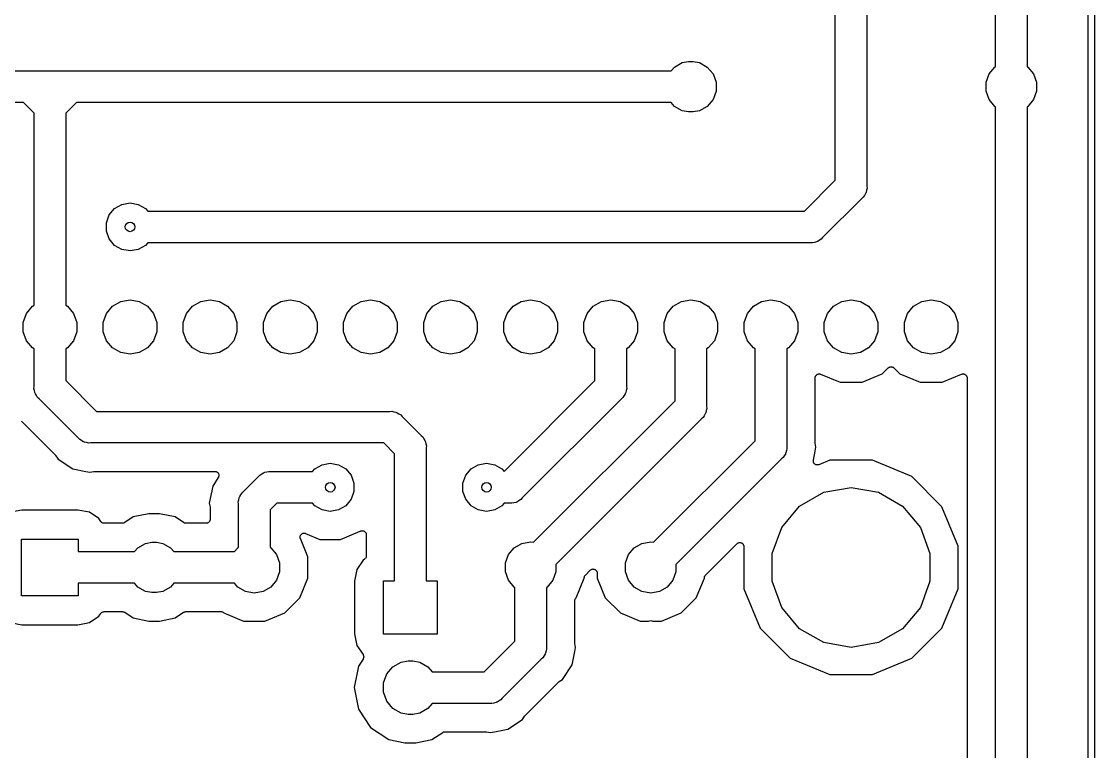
# Model space of a CAD drawing. Extents: x 110 to 212, y -130 to 15.
# Drawn here: x 178.17 to 212.19, y -45.06 to -21.91 of the extents above; entities that cross this region are included whole.
import ezdxf

# ---------------------------------------------------------------- set-up
doc = ezdxf.new("R2010")
doc.units = 0
doc.header["$MEASUREMENT"] = 0
doc.layers.add('BLACK', color=7, linetype='CONTINUOUS')

msp = doc.modelspace()

# ---------------------------------------------------------------- linework, layer by layer
at = {"layer": 'BLACK', "linetype": 'Continuous'}
for p, q in [((211.991, -56.926), (211.991, 15.314)), ((212.191, 15.398), (212.191, -57.01)), ((203.971, -26.948), (203.971, -17.053)), ((204.971, -17.053), (204.971, -27.134)), ((210.051, -18.922), (210.051, -23.345)), ((209.051, -23.345), (209.051, -19.108)), ((178.414, -23.481), (178.48, -23.475)), ((178.48, -23.475), (178.502, -23.481)), ((179.64, -23.481), (179.662, -23.475)), ((179.662, -23.475), (179.728, -23.481)), ((198.766, -23.481), (198.869, -23.358)), ((198.869, -23.358), (199.113, -23.217)), ((199.113, -23.217), (199.321, -23.181)), ((199.321, -23.181), (199.461, -23.181)), ((199.461, -23.181), (199.669, -23.217)), ((199.669, -23.217), (199.913, -23.358)), ((199.913, -23.358), (200.095, -23.574)), ((208.847, -23.574), (209.029, -23.358)), ((209.029, -23.358), (209.051, -23.345)), ((210.051, -23.345), (210.073, -23.358)), ((210.073, -23.358), (210.255, -23.574)), ((162.133, -23.481), (178.414, -23.481)), ((178.502, -23.481), (179.64, -23.481)), ((179.728, -23.481), (198.766, -23.481)), ((200.095, -23.574), (200.191, -23.839)), ((208.751, -23.839), (208.847, -23.574)), ((210.255, -23.574), (210.351, -23.839)), ((200.191, -24.122), (200.095, -24.387)), ((200.191, -23.839), (200.191, -24.122)), ((208.751, -24.122), (208.751, -23.839)), ((208.847, -24.387), (208.751, -24.122)), ((210.351, -24.122), (210.255, -24.387)), ((210.351, -23.839), (210.351, -24.122)), ((178.229, -24.481), (161.948, -24.481)), ((178.571, -24.823), (178.229, -24.481)), ((179.913, -24.481), (179.571, -24.823)), ((198.766, -24.481), (179.913, -24.481)), ((198.869, -24.603), (198.766, -24.481)), ((200.095, -24.387), (199.913, -24.603)), ((209.029, -24.603), (208.847, -24.387)), ((210.255, -24.387), (210.073, -24.603)), ((178.571, -25.842), (178.571, -24.823)), ((179.571, -24.823), (179.571, -30.908)), ((199.113, -24.744), (198.869, -24.603)), ((199.321, -24.781), (199.113, -24.744)), ((199.461, -24.781), (199.321, -24.781)), ((199.669, -24.744), (199.461, -24.781)), ((199.913, -24.603), (199.669, -24.744)), ((209.051, -24.616), (209.029, -24.603)), ((209.051, -46.49), (209.051, -24.616)), ((210.073, -24.603), (210.051, -24.616)), ((210.051, -24.616), (210.051, -46.675)), ((178.571, -30.908), (178.571, -25.842)), ((202.994, -27.926), (203.971, -26.948)), ((204.977, -27.2), (204.96, -27.264)), ((204.971, -27.134), (204.977, -27.2)), ((204.809, -27.525), (203.57, -28.764)), ((204.86, -27.482), (204.809, -27.525)), ((204.893, -27.424), (204.86, -27.482)), ((204.931, -27.37), (204.893, -27.424)), ((204.937, -27.349), (204.931, -27.37)), ((204.948, -27.329), (204.937, -27.349)), ((204.96, -27.264), (204.948, -27.329)), ((180.951, -28.045), (181.121, -27.843)), ((181.121, -27.843), (181.351, -27.71)), ((181.351, -27.71), (181.611, -27.664)), ((181.611, -27.664), (181.871, -27.71)), ((181.871, -27.71), (182.101, -27.843)), ((182.101, -27.843), (182.171, -27.926)), ((180.861, -28.294), (180.951, -28.045)), ((182.171, -27.926), (202.994, -27.926)), ((180.861, -28.558), (180.861, -28.294)), ((180.951, -28.807), (180.861, -28.558)), ((181.121, -29.009), (180.951, -28.807)), ((203.309, -28.915), (203.245, -28.932)), ((203.375, -28.903), (203.309, -28.915)), ((203.394, -28.892), (203.375, -28.903)), ((203.416, -28.886), (203.394, -28.892)), ((203.47, -28.848), (203.416, -28.886)), ((203.527, -28.815), (203.47, -28.848)), ((203.57, -28.764), (203.527, -28.815)), ((181.351, -29.142), (181.121, -29.009)), ((181.611, -29.188), (181.351, -29.142)), ((181.871, -29.142), (181.611, -29.188)), ((182.101, -29.009), (181.871, -29.142)), ((182.171, -28.926), (182.101, -29.009)), ((203.179, -28.926), (182.171, -28.926)), ((203.245, -28.932), (203.179, -28.926)), ((178.324, -31.169), (178.516, -30.94)), ((178.516, -30.94), (178.571, -30.908)), ((179.571, -30.908), (179.626, -30.94)), ((179.626, -30.94), (179.818, -31.169)), ((180.864, -31.169), (181.056, -30.94)), ((181.056, -30.94), (181.316, -30.79)), ((181.316, -30.79), (181.611, -30.738)), ((181.611, -30.738), (181.906, -30.79)), ((181.906, -30.79), (182.166, -30.94)), ((182.166, -30.94), (182.358, -31.169)), ((183.404, -31.169), (183.596, -30.94)), ((183.596, -30.94), (183.856, -30.79)), ((183.856, -30.79), (184.151, -30.738)), ((184.151, -30.738), (184.446, -30.79)), ((184.446, -30.79), (184.706, -30.94)), ((184.706, -30.94), (184.898, -31.169)), ((185.944, -31.169), (186.136, -30.94)), ((186.136, -30.94), (186.396, -30.79)), ((186.396, -30.79), (186.691, -30.738)), ((186.691, -30.738), (186.986, -30.79)), ((186.986, -30.79), (187.246, -30.94)), ((187.246, -30.94), (187.438, -31.169)), ((188.484, -31.169), (188.676, -30.94)), ((188.676, -30.94), (188.936, -30.79)), ((188.936, -30.79), (189.231, -30.738)), ((189.231, -30.738), (189.526, -30.79)), ((189.526, -30.79), (189.786, -30.94)), ((189.786, -30.94), (189.978, -31.169)), ((191.024, -31.169), (191.216, -30.94)), ((191.216, -30.94), (191.476, -30.79)), ((191.476, -30.79), (191.771, -30.738)), ((191.771, -30.738), (192.066, -30.79)), ((192.066, -30.79), (192.326, -30.94)), ((192.326, -30.94), (192.518, -31.169)), ((193.564, -31.169), (193.756, -30.94)), ((193.756, -30.94), (194.016, -30.79)), ((194.016, -30.79), (194.311, -30.738)), ((194.311, -30.738), (194.606, -30.79)), ((194.606, -30.79), (194.866, -30.94)), ((194.866, -30.94), (195.058, -31.169)), ((196.104, -31.169), (196.296, -30.94)), ((196.296, -30.94), (196.556, -30.79)), ((196.556, -30.79), (196.851, -30.738)), ((196.851, -30.738), (197.146, -30.79)), ((197.146, -30.79), (197.406, -30.94)), ((197.406, -30.94), (197.598, -31.169)), ((198.644, -31.169), (198.836, -30.94)), ((198.836, -30.94), (199.096, -30.79)), ((199.096, -30.79), (199.391, -30.738)), ((199.391, -30.738), (199.686, -30.79)), ((199.686, -30.79), (199.946, -30.94)), ((199.946, -30.94), (200.138, -31.169)), ((201.184, -31.169), (201.376, -30.94)), ((201.376, -30.94), (201.636, -30.79)), ((201.636, -30.79), (201.931, -30.738)), ((201.931, -30.738), (202.226, -30.79)), ((202.226, -30.79), (202.486, -30.94)), ((202.486, -30.94), (202.678, -31.169)), ((203.724, -31.169), (203.916, -30.94)), ((203.916, -30.94), (204.176, -30.79)), ((204.176, -30.79), (204.471, -30.738)), ((204.471, -30.738), (204.766, -30.79)), ((204.766, -30.79), (205.026, -30.94)), ((205.026, -30.94), (205.218, -31.169)), ((206.264, -31.169), (206.456, -30.94)), ((206.456, -30.94), (206.716, -30.79)), ((206.716, -30.79), (207.011, -30.738)), ((207.011, -30.738), (207.306, -30.79)), ((207.306, -30.79), (207.566, -30.94)), ((207.566, -30.94), (207.758, -31.169)), ((178.221, -31.451), (178.324, -31.169)), ((179.818, -31.169), (179.921, -31.451)), ((180.761, -31.451), (180.864, -31.169)), ((182.358, -31.169), (182.461, -31.451)), ((183.301, -31.451), (183.404, -31.169)), ((184.898, -31.169), (185.001, -31.451)), ((185.841, -31.451), (185.944, -31.169)), ((187.438, -31.169), (187.541, -31.451)), ((188.381, -31.451), (188.484, -31.169)), ((189.978, -31.169), (190.081, -31.451)), ((190.921, -31.451), (191.024, -31.169)), ((192.518, -31.169), (192.621, -31.451)), ((193.461, -31.451), (193.564, -31.169)), ((195.058, -31.169), (195.161, -31.451)), ((196.001, -31.451), (196.104, -31.169)), ((197.598, -31.169), (197.701, -31.451)), ((198.541, -31.451), (198.644, -31.169)), ((200.138, -31.169), (200.241, -31.451)), ((201.081, -31.451), (201.184, -31.169)), ((202.678, -31.169), (202.781, -31.451)), ((203.621, -31.451), (203.724, -31.169)), ((205.218, -31.169), (205.321, -31.451)), ((206.161, -31.451), (206.264, -31.169)), ((207.758, -31.169), (207.861, -31.451)), ((178.221, -31.751), (178.221, -31.451)), ((179.921, -31.451), (179.921, -31.751)), ((180.761, -31.751), (180.761, -31.451)), ((182.461, -31.451), (182.461, -31.751)), ((183.301, -31.751), (183.301, -31.451)), ((185.001, -31.451), (185.001, -31.751)), ((185.841, -31.751), (185.841, -31.451)), ((187.541, -31.451), (187.541, -31.751)), ((188.381, -31.751), (188.381, -31.451)), ((190.081, -31.451), (190.081, -31.751)), ((190.921, -31.751), (190.921, -31.451)), ((192.621, -31.451), (192.621, -31.751)), ((193.461, -31.751), (193.461, -31.451)), ((195.161, -31.451), (195.161, -31.751)), ((196.001, -31.751), (196.001, -31.451)), ((197.701, -31.451), (197.701, -31.751)), ((198.541, -31.751), (198.541, -31.451)), ((200.241, -31.451), (200.241, -31.751)), ((201.081, -31.751), (201.081, -31.451)), ((202.781, -31.451), (202.781, -31.751)), ((203.621, -31.751), (203.621, -31.451)), ((205.321, -31.451), (205.321, -31.751)), ((206.161, -31.751), (206.161, -31.451)), ((207.861, -31.451), (207.861, -31.751)), ((178.324, -32.033), (178.221, -31.751)), ((179.921, -31.751), (179.818, -32.033)), ((180.864, -32.033), (180.761, -31.751)), ((182.461, -31.751), (182.358, -32.033)), ((183.404, -32.033), (183.301, -31.751)), ((185.001, -31.751), (184.898, -32.033)), ((185.944, -32.033), (185.841, -31.751)), ((187.541, -31.751), (187.438, -32.033)), ((188.484, -32.033), (188.381, -31.751)), ((190.081, -31.751), (189.978, -32.033)), ((191.024, -32.033), (190.921, -31.751)), ((192.621, -31.751), (192.518, -32.033)), ((193.564, -32.033), (193.461, -31.751)), ((195.161, -31.751), (195.058, -32.033)), ((196.104, -32.033), (196.001, -31.751)), ((197.701, -31.751), (197.598, -32.033)), ((198.644, -32.033), (198.541, -31.751)), ((200.241, -31.751), (200.138, -32.033)), ((201.184, -32.033), (201.081, -31.751)), ((202.781, -31.751), (202.678, -32.033)), ((203.724, -32.033), (203.621, -31.751)), ((205.321, -31.751), (205.218, -32.033)), ((206.264, -32.033), (206.161, -31.751)), ((207.861, -31.751), (207.758, -32.033)), ((178.516, -32.262), (178.324, -32.033)), ((178.571, -32.294), (178.516, -32.262)), ((178.571, -33.484), (178.571, -32.294)), ((179.626, -32.262), (179.571, -32.294)), ((179.571, -32.294), (179.571, -33.299)), ((179.818, -32.033), (179.626, -32.262)), ((181.056, -32.262), (180.864, -32.033)), ((181.316, -32.412), (181.056, -32.262)), ((182.166, -32.262), (181.906, -32.412)), ((182.358, -32.033), (182.166, -32.262)), ((183.596, -32.262), (183.404, -32.033)), ((183.856, -32.412), (183.596, -32.262)), ((184.706, -32.262), (184.446, -32.412)), ((184.898, -32.033), (184.706, -32.262)), ((186.136, -32.262), (185.944, -32.033)), ((186.396, -32.412), (186.136, -32.262)), ((187.246, -32.262), (186.986, -32.412)), ((187.438, -32.033), (187.246, -32.262)), ((188.676, -32.262), (188.484, -32.033)), ((188.936, -32.412), (188.676, -32.262)), ((189.786, -32.262), (189.526, -32.412)), ((189.978, -32.033), (189.786, -32.262)), ((191.216, -32.262), (191.024, -32.033)), ((191.476, -32.412), (191.216, -32.262)), ((192.326, -32.262), (192.066, -32.412)), ((192.518, -32.033), (192.326, -32.262)), ((193.756, -32.262), (193.564, -32.033)), ((194.016, -32.412), (193.756, -32.262)), ((194.866, -32.262), (194.606, -32.412)), ((195.058, -32.033), (194.866, -32.262)), ((196.296, -32.262), (196.104, -32.033)), ((196.351, -32.294), (196.296, -32.262)), ((196.351, -33.299), (196.351, -32.294)), ((197.406, -32.262), (197.351, -32.294)), ((197.351, -32.294), (197.351, -33.484)), ((197.598, -32.033), (197.406, -32.262)), ((198.836, -32.262), (198.644, -32.033)), ((198.891, -32.294), (198.836, -32.262)), ((198.891, -32.847), (198.891, -32.294)), ((199.946, -32.262), (199.891, -32.294)), ((199.891, -32.294), (199.891, -34.119)), ((200.138, -32.033), (199.946, -32.262)), ((201.376, -32.262), (201.184, -32.033)), ((201.431, -32.294), (201.376, -32.262)), ((201.431, -35.204), (201.431, -32.294)), ((202.486, -32.262), (202.431, -32.294)), ((202.431, -32.294), (202.431, -35.389)), ((202.678, -32.033), (202.486, -32.262)), ((203.916, -32.262), (203.724, -32.033)), ((204.176, -32.412), (203.916, -32.262)), ((205.026, -32.262), (204.766, -32.412)), ((205.218, -32.033), (205.026, -32.262)), ((206.456, -32.262), (206.264, -32.033)), ((206.716, -32.412), (206.456, -32.262)), ((207.566, -32.262), (207.306, -32.412)), ((207.758, -32.033), (207.566, -32.262)), ((181.611, -32.464), (181.316, -32.412)), ((181.906, -32.412), (181.611, -32.464)), ((184.151, -32.464), (183.856, -32.412)), ((184.446, -32.412), (184.151, -32.464)), ((186.691, -32.464), (186.396, -32.412)), ((186.986, -32.412), (186.691, -32.464)), ((189.231, -32.464), (188.936, -32.412)), ((189.526, -32.412), (189.231, -32.464)), ((191.771, -32.464), (191.476, -32.412)), ((192.066, -32.412), (191.771, -32.464)), ((194.311, -32.464), (194.016, -32.412)), ((194.606, -32.412), (194.311, -32.464)), ((204.471, -32.464), (204.176, -32.412)), ((204.766, -32.412), (204.471, -32.464)), ((207.011, -32.464), (206.716, -32.412)), ((207.306, -32.412), (207.011, -32.464)), ((198.891, -33.934), (198.891, -32.847)), ((198.891, -32.847), (198.891, -32.847)), ((205.462, -33.085), (205.651, -32.896)), ((205.651, -32.896), (205.66, -32.889)), ((205.66, -32.889), (205.668, -32.881)), ((205.668, -32.881), (205.678, -32.877)), ((205.678, -32.877), (205.687, -32.87)), ((205.687, -32.87), (205.698, -32.867)), ((205.698, -32.867), (205.708, -32.863)), ((205.708, -32.863), (205.719, -32.862)), ((205.719, -32.862), (205.73, -32.859)), ((205.73, -32.859), (205.741, -32.86)), ((205.741, -32.86), (205.752, -32.859)), ((205.752, -32.859), (205.763, -32.862)), ((205.763, -32.862), (205.774, -32.863)), ((205.774, -32.863), (205.784, -32.868)), ((205.784, -32.868), (205.795, -32.87)), ((205.795, -32.87), (205.804, -32.877)), ((205.804, -32.877), (205.814, -32.881)), ((205.814, -32.881), (205.822, -32.889)), ((205.822, -32.889), (205.831, -32.896)), ((205.831, -32.896), (206.02, -33.085)), ((179.571, -33.299), (180.548, -34.276)), ((193.471, -36.178), (196.351, -33.299)), ((203.331, -33.213), (203.333, -33.199)), ((203.331, -35.261), (203.331, -33.213)), ((203.333, -33.199), (203.334, -33.186)), ((203.334, -33.186), (203.337, -33.178)), ((203.337, -33.178), (203.339, -33.17)), ((203.339, -33.17), (203.346, -33.158)), ((203.346, -33.158), (203.351, -33.145)), ((203.351, -33.145), (203.357, -33.139)), ((203.357, -33.139), (203.361, -33.131)), ((203.361, -33.131), (203.371, -33.123)), ((203.371, -33.123), (203.381, -33.112)), ((203.381, -33.112), (203.388, -33.108)), ((203.388, -33.108), (203.394, -33.103)), ((203.394, -33.103), (203.408, -33.098)), ((203.408, -33.098), (203.42, -33.092)), ((203.42, -33.092), (203.428, -33.091)), ((203.428, -33.091), (203.436, -33.088)), ((203.436, -33.088), (203.45, -33.088)), ((203.45, -33.088), (203.464, -33.086)), ((203.464, -33.086), (203.472, -33.088)), ((203.472, -33.088), (203.48, -33.088)), ((203.48, -33.088), (203.493, -33.093)), ((203.493, -33.093), (203.507, -33.096)), ((203.507, -33.096), (204.123, -33.351)), ((204.819, -33.351), (205.462, -33.085)), ((206.02, -33.085), (206.663, -33.351)), ((207.359, -33.351), (207.975, -33.096)), ((207.975, -33.096), (207.989, -33.093)), ((207.989, -33.093), (208.002, -33.088)), ((208.002, -33.088), (208.01, -33.088)), ((208.01, -33.088), (208.018, -33.086)), ((208.018, -33.086), (208.032, -33.088)), ((208.032, -33.088), (208.046, -33.088)), ((208.046, -33.088), (208.054, -33.091)), ((208.054, -33.091), (208.062, -33.092)), ((208.062, -33.092), (208.074, -33.098)), ((208.074, -33.098), (208.088, -33.103)), ((208.088, -33.103), (208.094, -33.108)), ((208.094, -33.108), (208.101, -33.112)), ((208.101, -33.112), (208.111, -33.123)), ((208.111, -33.123), (208.121, -33.131)), ((208.121, -33.131), (208.125, -33.139)), ((208.125, -33.139), (208.131, -33.145)), ((208.131, -33.145), (208.136, -33.158)), ((208.136, -33.158), (208.143, -33.17)), ((208.143, -33.17), (208.145, -33.178)), ((208.145, -33.178), (208.148, -33.186)), ((208.148, -33.186), (208.149, -33.199)), ((208.149, -33.199), (208.151, -33.213)), ((208.151, -33.213), (208.151, -46.064)), ((178.565, -33.55), (178.571, -33.484)), ((178.582, -33.614), (178.565, -33.55)), ((178.594, -33.68), (178.582, -33.614)), ((178.605, -33.699), (178.594, -33.68)), ((197.328, -33.68), (197.317, -33.699)), ((197.34, -33.614), (197.328, -33.68)), ((197.357, -33.55), (197.34, -33.614)), ((197.351, -33.484), (197.357, -33.55)), ((204.123, -33.351), (204.819, -33.351)), ((206.663, -33.351), (207.359, -33.351)), ((178.611, -33.721), (178.605, -33.699)), ((178.649, -33.775), (178.611, -33.721)), ((178.682, -33.832), (178.649, -33.775)), ((178.733, -33.875), (178.682, -33.832)), ((179.972, -35.114), (178.733, -33.875)), ((197.189, -33.875), (194.045, -37.019)), ((194.4, -38.424), (198.891, -33.934)), ((197.24, -33.832), (197.189, -33.875)), ((197.273, -33.775), (197.24, -33.832)), ((197.311, -33.721), (197.273, -33.775)), ((197.317, -33.699), (197.311, -33.721)), ((180.548, -34.276), (189.844, -34.276)), ((189.844, -34.276), (189.91, -34.27)), ((189.91, -34.27), (189.974, -34.287)), ((189.974, -34.287), (190.04, -34.299)), ((190.04, -34.299), (190.059, -34.31)), ((190.059, -34.31), (190.081, -34.316)), ((190.081, -34.316), (190.135, -34.354)), ((190.135, -34.354), (190.192, -34.387)), ((199.851, -34.356), (199.813, -34.41)), ((199.857, -34.334), (199.851, -34.356)), ((199.868, -34.315), (199.857, -34.334)), ((199.88, -34.249), (199.868, -34.315)), ((199.897, -34.185), (199.88, -34.249)), ((199.891, -34.119), (199.897, -34.185)), ((178.168, -34.586), (178.177, -34.595)), ((178.177, -34.595), (178.187, -34.602)), ((178.187, -34.602), (179.245, -35.66)), ((190.192, -34.387), (190.235, -34.438)), ((190.235, -34.438), (190.839, -35.042)), ((199.729, -34.51), (195.111, -39.128)), ((199.78, -34.467), (199.729, -34.51)), ((199.813, -34.41), (199.78, -34.467)), ((190.839, -35.042), (190.89, -35.085)), ((180.015, -35.165), (179.972, -35.114)), ((180.072, -35.198), (180.015, -35.165)), ((180.126, -35.236), (180.072, -35.198)), ((180.148, -35.242), (180.126, -35.236)), ((180.167, -35.253), (180.148, -35.242)), ((180.233, -35.265), (180.167, -35.253)), ((180.297, -35.282), (180.233, -35.265)), ((180.363, -35.276), (180.297, -35.282)), ((189.659, -35.276), (180.363, -35.276)), ((190.001, -35.618), (189.659, -35.276)), ((190.89, -35.085), (190.923, -35.142)), ((190.923, -35.142), (190.961, -35.196)), ((190.961, -35.196), (190.967, -35.218)), ((190.967, -35.218), (190.978, -35.237)), ((190.978, -35.237), (190.99, -35.303)), ((190.99, -35.303), (191.007, -35.367)), ((191.007, -35.367), (191.001, -35.433)), ((198.21, -38.424), (201.431, -35.204)), ((203.333, -35.273), (203.331, -35.261)), ((203.333, -35.285), (203.333, -35.273)), ((203.358, -35.411), (203.333, -35.285)), ((179.245, -35.66), (179.252, -35.67)), ((179.252, -35.67), (179.261, -35.679)), ((179.261, -35.679), (179.332, -35.785)), ((190.001, -39.641), (190.001, -35.618)), ((191.001, -35.433), (191.001, -39.641)), ((202.353, -35.68), (202.32, -35.737)), ((202.391, -35.626), (202.353, -35.68)), ((202.397, -35.604), (202.391, -35.626)), ((202.408, -35.585), (202.397, -35.604)), ((202.42, -35.519), (202.408, -35.585)), ((202.437, -35.455), (202.42, -35.519)), ((202.431, -35.389), (202.437, -35.455)), ((203.277, -35.822), (203.333, -35.537)), ((203.333, -35.537), (203.358, -35.411)), ((203.333, -35.537), (203.333, -35.537)), ((179.332, -35.785), (179.795, -36.095)), ((187.471, -36.098), (187.701, -35.965)), ((187.701, -35.965), (187.961, -35.919)), ((187.961, -35.919), (188.221, -35.965)), ((188.221, -35.965), (188.451, -36.098)), ((192.424, -36.098), (192.654, -35.965)), ((192.654, -35.965), (192.914, -35.919)), ((192.914, -35.919), (193.174, -35.965)), ((193.174, -35.965), (193.404, -36.098)), ((202.269, -35.78), (198.921, -39.128)), ((202.32, -35.737), (202.269, -35.78)), ((203.275, -35.83), (203.277, -35.826)), ((203.276, -35.848), (203.275, -35.83)), ((203.276, -35.866), (203.276, -35.848)), ((203.277, -35.87), (203.276, -35.866)), ((203.277, -35.826), (203.277, -35.822)), ((203.277, -35.874), (203.277, -35.87)), ((203.284, -35.891), (203.277, -35.874)), ((203.29, -35.908), (203.284, -35.891)), ((203.293, -35.911), (203.29, -35.908)), ((203.294, -35.915), (203.293, -35.911)), ((203.306, -35.928), (203.294, -35.915)), ((203.318, -35.942), (203.306, -35.928)), ((203.321, -35.944), (203.318, -35.942)), ((203.324, -35.947), (203.321, -35.944)), ((203.34, -35.956), (203.324, -35.947)), ((203.355, -35.965), (203.34, -35.956)), ((203.359, -35.966), (203.355, -35.965)), ((203.363, -35.968), (203.359, -35.966)), ((203.381, -35.97), (203.363, -35.968)), ((203.399, -35.973), (203.381, -35.97)), ((203.403, -35.973), (203.399, -35.973)), ((203.407, -35.973), (203.403, -35.973)), ((203.424, -35.969), (203.407, -35.973)), ((203.442, -35.967), (203.424, -35.969)), ((203.446, -35.965), (203.442, -35.967)), ((203.45, -35.964), (203.446, -35.965)), ((203.795, -35.821), (203.45, -35.964)), ((205.147, -35.821), (203.795, -35.821)), ((206.397, -36.339), (205.147, -35.821)), ((179.795, -36.095), (180.215, -36.178)), ((180.215, -36.178), (180.215, -36.178)), ((180.215, -36.178), (180.341, -36.203)), ((180.341, -36.203), (180.467, -36.178)), ((180.467, -36.178), (180.479, -36.178)), ((180.479, -36.178), (180.491, -36.176)), ((180.491, -36.176), (184.305, -36.176)), ((184.41, -36.374), (184.232, -36.64)), ((184.305, -36.176), (184.309, -36.177)), ((184.309, -36.177), (184.313, -36.176)), ((184.313, -36.176), (184.33, -36.181)), ((184.33, -36.181), (184.348, -36.184)), ((184.348, -36.184), (184.352, -36.186)), ((184.352, -36.186), (184.356, -36.187)), ((184.356, -36.187), (184.371, -36.197)), ((184.371, -36.197), (184.386, -36.206)), ((184.386, -36.206), (184.389, -36.209)), ((184.389, -36.209), (184.392, -36.211)), ((184.392, -36.211), (184.403, -36.226)), ((184.403, -36.226), (184.415, -36.239)), ((184.412, -36.37), (184.41, -36.374)), ((184.415, -36.366), (184.412, -36.37)), ((184.415, -36.239), (184.416, -36.243)), ((184.421, -36.35), (184.415, -36.366)), ((184.416, -36.243), (184.418, -36.247)), ((184.418, -36.247), (184.423, -36.264)), ((184.428, -36.333), (184.421, -36.35)), ((184.423, -36.264), (184.43, -36.281)), ((184.43, -36.325), (184.428, -36.329)), ((184.428, -36.329), (184.428, -36.333)), ((184.43, -36.281), (184.43, -36.285)), ((184.43, -36.285), (184.431, -36.289)), ((184.431, -36.289), (184.43, -36.307)), ((184.43, -36.307), (184.43, -36.325)), ((185.213, -36.817), (185.687, -36.343)), ((185.687, -36.343), (185.73, -36.292)), ((185.73, -36.292), (185.787, -36.259)), ((185.787, -36.259), (185.841, -36.221)), ((185.841, -36.221), (185.863, -36.215)), ((185.863, -36.215), (185.882, -36.204)), ((185.882, -36.204), (185.948, -36.192)), ((185.948, -36.192), (186.012, -36.175)), ((186.012, -36.175), (186.078, -36.181)), ((186.078, -36.181), (187.401, -36.181)), ((187.401, -36.181), (187.471, -36.098)), ((188.451, -36.098), (188.621, -36.3)), ((188.621, -36.3), (188.711, -36.549)), ((192.164, -36.549), (192.254, -36.3)), ((192.254, -36.3), (192.424, -36.098)), ((193.404, -36.098), (193.471, -36.178)), ((207.353, -37.295), (206.397, -36.339)), ((184.232, -36.64), (184.124, -37.186)), ((188.711, -36.549), (188.711, -36.813)), ((192.164, -36.813), (192.164, -36.549)), ((203.603, -36.836), (204.471, -36.682)), ((204.471, -36.682), (205.339, -36.836)), ((185.045, -37.142), (185.062, -37.078)), ((185.062, -37.078), (185.074, -37.012)), ((185.074, -37.012), (185.085, -36.993)), ((185.085, -36.993), (185.091, -36.971)), ((185.091, -36.971), (185.129, -36.917)), ((185.129, -36.917), (185.162, -36.86)), ((185.162, -36.86), (185.213, -36.817)), ((188.621, -37.062), (188.451, -37.264)), ((188.711, -36.813), (188.621, -37.062)), ((192.254, -37.062), (192.164, -36.813)), ((192.424, -37.264), (192.254, -37.062)), ((194.002, -37.07), (193.945, -37.103)), ((194.045, -37.019), (194.002, -37.07)), ((202.839, -37.276), (203.603, -36.836)), ((205.339, -36.836), (206.103, -37.276)), ((178.184, -37.401), (177.82, -37.473)), ((179.958, -37.401), (178.184, -37.401)), ((180.322, -37.473), (179.958, -37.401)), ((184.124, -37.186), (184.149, -37.312)), ((184.149, -37.312), (184.149, -37.324)), ((184.149, -37.324), (184.151, -37.336)), ((184.151, -37.336), (184.151, -37.694)), ((185.051, -37.208), (185.045, -37.142)), ((185.051, -38.586), (185.051, -37.208)), ((186.263, -37.181), (186.051, -37.393)), ((186.051, -37.393), (186.051, -38.586)), ((187.401, -37.181), (186.263, -37.181)), ((187.471, -37.264), (187.401, -37.181)), ((187.701, -37.397), (187.471, -37.264)), ((187.961, -37.443), (187.701, -37.397)), ((188.221, -37.397), (187.961, -37.443)), ((188.451, -37.264), (188.221, -37.397)), ((192.654, -37.397), (192.424, -37.264)), ((192.914, -37.443), (192.654, -37.397)), ((193.174, -37.397), (192.914, -37.443)), ((193.404, -37.264), (193.174, -37.397)), ((193.474, -37.181), (193.404, -37.264)), ((193.654, -37.181), (193.474, -37.181)), ((193.72, -37.187), (193.654, -37.181)), ((193.784, -37.17), (193.72, -37.187)), ((193.85, -37.158), (193.784, -37.17)), ((193.869, -37.147), (193.85, -37.158)), ((193.891, -37.141), (193.869, -37.147)), ((193.945, -37.103), (193.891, -37.141)), ((202.273, -37.952), (202.839, -37.276)), ((206.103, -37.276), (206.669, -37.952)), ((207.871, -38.545), (207.353, -37.295)), ((180.62, -37.672), (180.322, -37.473)), ((180.682, -37.765), (180.62, -37.672)), ((181.713, -37.62), (181.443, -37.8)), ((182.209, -37.521), (181.713, -37.62)), ((182.544, -37.521), (182.209, -37.521)), ((183.039, -37.62), (182.544, -37.521)), ((183.309, -37.8), (183.039, -37.62)), ((184.134, -37.757), (184.127, -37.766)), ((184.138, -37.747), (184.134, -37.757)), ((184.143, -37.737), (184.138, -37.747)), ((184.145, -37.726), (184.143, -37.737)), ((184.149, -37.716), (184.145, -37.726)), ((184.151, -37.694), (184.149, -37.705)), ((184.149, -37.705), (184.149, -37.716)), ((180.694, -37.778), (180.682, -37.765)), ((180.706, -37.791), (180.694, -37.778)), ((180.709, -37.793), (180.706, -37.791)), ((180.712, -37.796), (180.709, -37.793)), ((180.728, -37.804), (180.712, -37.796)), ((180.744, -37.813), (180.728, -37.804)), ((180.748, -37.814), (180.744, -37.813)), ((180.752, -37.816), (180.748, -37.814)), ((180.77, -37.818), (180.752, -37.816)), ((180.787, -37.821), (180.77, -37.818)), ((181.373, -37.821), (180.787, -37.821)), ((181.388, -37.818), (181.373, -37.821)), ((181.403, -37.817), (181.388, -37.818)), ((181.409, -37.815), (181.403, -37.817)), ((181.416, -37.813), (181.409, -37.815)), ((181.43, -37.806), (181.416, -37.813)), ((181.443, -37.8), (181.43, -37.806)), ((183.323, -37.806), (183.309, -37.8)), ((183.336, -37.813), (183.323, -37.806)), ((183.343, -37.815), (183.336, -37.813)), ((183.349, -37.817), (183.343, -37.815)), ((183.364, -37.818), (183.349, -37.817)), ((183.379, -37.821), (183.364, -37.818)), ((184.024, -37.821), (183.379, -37.821)), ((184.035, -37.819), (184.024, -37.821)), ((184.046, -37.819), (184.035, -37.819)), ((184.057, -37.815), (184.046, -37.819)), ((184.068, -37.813), (184.057, -37.815)), ((184.077, -37.808), (184.068, -37.813)), ((184.088, -37.804), (184.077, -37.808)), ((184.096, -37.797), (184.088, -37.804)), ((184.106, -37.791), (184.096, -37.797)), ((184.113, -37.783), (184.106, -37.791)), ((184.121, -37.776), (184.113, -37.783)), ((184.127, -37.766), (184.121, -37.776)), ((188.289, -38.331), (188.904, -38.076)), ((188.904, -38.076), (188.911, -38.071)), ((188.911, -38.071), (188.916, -38.069)), ((188.916, -38.069), (188.92, -38.066)), ((188.92, -38.066), (188.936, -38.062)), ((188.936, -38.062), (188.952, -38.056)), ((188.952, -38.056), (188.958, -38.056)), ((188.958, -38.056), (188.963, -38.055)), ((188.963, -38.055), (188.979, -38.056)), ((188.979, -38.056), (188.996, -38.056)), ((188.996, -38.056), (189.001, -38.058)), ((189.001, -38.058), (189.007, -38.058)), ((189.007, -38.058), (189.022, -38.065)), ((189.022, -38.065), (189.038, -38.071)), ((189.038, -38.071), (189.042, -38.075)), ((189.042, -38.075), (189.047, -38.077)), ((189.047, -38.077), (189.059, -38.089)), ((189.059, -38.089), (189.071, -38.099)), ((189.071, -38.099), (189.074, -38.104)), ((189.074, -38.104), (189.078, -38.108)), ((201.971, -38.78), (202.273, -37.952)), ((206.669, -37.952), (206.971, -38.78)), ((178.171, -40.121), (178.171, -38.321)), ((178.171, -38.321), (179.971, -38.321)), ((179.971, -38.321), (179.971, -38.721)), ((182.098, -38.458), (182.306, -38.421)), ((182.306, -38.421), (182.446, -38.421)), ((182.446, -38.421), (182.654, -38.458)), ((187.004, -38.266), (187.006, -38.25)), ((187.005, -38.272), (187.004, -38.266)), ((187.005, -38.277), (187.005, -38.272)), ((187.01, -38.293), (187.005, -38.277)), ((187.006, -38.25), (187.007, -38.233)), ((187.007, -38.233), (187.009, -38.228)), ((187.009, -38.228), (187.01, -38.222)), ((187.01, -38.222), (187.017, -38.208)), ((187.013, -38.309), (187.01, -38.293)), ((187.251, -38.883), (187.013, -38.309)), ((187.017, -38.208), (187.024, -38.192)), ((187.024, -38.192), (187.027, -38.188)), ((187.027, -38.188), (187.03, -38.183)), ((187.03, -38.183), (187.042, -38.172)), ((187.042, -38.172), (187.053, -38.16)), ((187.053, -38.16), (187.058, -38.157)), ((187.058, -38.157), (187.063, -38.153)), ((187.063, -38.153), (187.078, -38.147)), ((187.078, -38.147), (187.093, -38.139)), ((187.093, -38.139), (187.098, -38.139)), ((187.098, -38.139), (187.103, -38.137)), ((187.103, -38.137), (187.12, -38.136)), ((187.12, -38.136), (187.136, -38.134)), ((187.136, -38.134), (187.142, -38.135)), ((187.142, -38.135), (187.147, -38.135)), ((187.147, -38.135), (187.163, -38.14)), ((187.163, -38.14), (187.179, -38.143)), ((187.179, -38.143), (187.633, -38.331)), ((187.633, -38.331), (188.289, -38.331)), ((189.078, -38.108), (189.085, -38.123)), ((189.085, -38.123), (189.093, -38.138)), ((189.093, -38.138), (189.094, -38.143)), ((189.094, -38.143), (189.097, -38.148)), ((189.097, -38.148), (189.098, -38.165)), ((189.098, -38.165), (189.101, -38.181)), ((189.101, -38.181), (189.101, -38.858)), ((194.033, -38.458), (194.311, -38.409)), ((194.311, -38.409), (194.4, -38.424)), ((197.843, -38.458), (198.121, -38.409)), ((198.121, -38.409), (198.21, -38.424)), ((200.886, -38.446), (200.89, -38.442)), ((200.89, -38.442), (200.906, -38.438)), ((200.906, -38.438), (200.922, -38.432)), ((200.922, -38.432), (200.928, -38.432)), ((200.928, -38.432), (200.933, -38.431)), ((200.933, -38.431), (200.949, -38.432)), ((200.949, -38.432), (200.966, -38.432)), ((200.966, -38.432), (200.971, -38.434)), ((200.971, -38.434), (200.977, -38.435)), ((200.977, -38.435), (200.992, -38.442)), ((200.992, -38.442), (201.007, -38.448)), ((179.971, -38.721), (181.751, -38.721)), ((181.751, -38.721), (181.854, -38.599)), ((181.854, -38.599), (182.098, -38.458)), ((182.654, -38.458), (182.898, -38.599)), ((182.898, -38.599), (183.001, -38.721)), ((183.001, -38.721), (184.926, -38.721)), ((184.926, -38.721), (185.029, -38.599)), ((185.029, -38.599), (185.051, -38.586)), ((186.051, -38.586), (186.073, -38.599)), ((186.073, -38.599), (186.255, -38.815)), ((193.607, -38.815), (193.789, -38.599)), ((193.789, -38.599), (194.033, -38.458)), ((197.417, -38.815), (197.599, -38.599)), ((197.599, -38.599), (197.843, -38.458)), ((199.858, -39.464), (200.854, -38.468)), ((200.854, -38.468), (200.868, -38.458)), ((200.868, -38.458), (200.88, -38.448)), ((200.88, -38.448), (200.886, -38.446)), ((201.007, -38.448), (201.012, -38.451)), ((201.012, -38.451), (201.017, -38.453)), ((201.017, -38.453), (201.029, -38.465)), ((201.029, -38.465), (201.041, -38.476)), ((201.041, -38.476), (201.044, -38.481)), ((201.044, -38.481), (201.048, -38.485)), ((201.048, -38.485), (201.055, -38.5)), ((201.055, -38.5), (201.063, -38.514)), ((201.063, -38.514), (201.064, -38.52)), ((201.064, -38.52), (201.067, -38.525)), ((201.067, -38.525), (201.068, -38.541)), ((201.068, -38.541), (201.071, -38.558)), ((201.071, -38.558), (201.071, -39.897)), ((201.971, -39.662), (201.971, -38.78)), ((206.971, -38.78), (206.971, -39.662)), ((207.871, -39.897), (207.871, -38.545)), ((186.255, -38.815), (186.351, -39.08)), ((186.351, -39.08), (186.351, -39.362)), ((187.251, -39.559), (187.251, -38.883)), ((189.002, -38.992), (188.803, -39.29)), ((189.045, -38.964), (189.002, -38.992)), ((189.058, -38.951), (189.045, -38.964)), ((189.071, -38.94), (189.058, -38.951)), ((189.073, -38.936), (189.071, -38.94)), ((189.076, -38.933), (189.073, -38.936)), ((189.084, -38.917), (189.076, -38.933)), ((189.093, -38.902), (189.084, -38.917)), ((189.094, -38.897), (189.093, -38.902)), ((189.096, -38.894), (189.094, -38.897)), ((189.098, -38.876), (189.096, -38.894)), ((189.101, -38.858), (189.098, -38.876)), ((193.511, -39.08), (193.607, -38.815)), ((193.511, -39.362), (193.511, -39.08)), ((197.321, -39.08), (197.417, -38.815)), ((197.321, -39.362), (197.321, -39.08)), ((186.351, -39.362), (186.255, -39.627)), ((188.803, -39.29), (188.731, -39.654)), ((193.607, -39.627), (193.511, -39.362)), ((195.111, -39.362), (195.015, -39.627)), ((195.111, -39.128), (195.111, -39.362)), ((196.045, -39.468), (196.048, -39.464)), ((196.048, -39.464), (196.204, -39.308)), ((196.204, -39.308), (196.218, -39.298)), ((196.218, -39.298), (196.231, -39.288)), ((196.231, -39.288), (196.236, -39.286)), ((196.236, -39.286), (196.24, -39.282)), ((196.24, -39.282), (196.256, -39.278)), ((196.256, -39.278), (196.272, -39.272)), ((196.272, -39.272), (196.278, -39.272)), ((196.278, -39.272), (196.283, -39.271)), ((196.283, -39.271), (196.299, -39.272)), ((196.299, -39.272), (196.316, -39.272)), ((196.316, -39.272), (196.321, -39.274)), ((196.321, -39.274), (196.327, -39.275)), ((196.327, -39.275), (196.342, -39.282)), ((196.342, -39.282), (196.357, -39.288)), ((196.357, -39.288), (196.362, -39.291)), ((196.362, -39.291), (196.367, -39.293)), ((196.367, -39.293), (196.379, -39.305)), ((196.379, -39.305), (196.391, -39.316)), ((196.391, -39.316), (196.394, -39.321)), ((196.394, -39.321), (196.398, -39.325)), ((196.398, -39.325), (196.405, -39.34)), ((196.405, -39.34), (196.413, -39.354)), ((196.413, -39.354), (196.414, -39.36)), ((196.414, -39.36), (196.417, -39.365)), ((196.417, -39.365), (196.418, -39.381)), ((196.418, -39.381), (196.421, -39.398)), ((196.421, -39.398), (196.421, -39.559)), ((197.417, -39.627), (197.321, -39.362)), ((198.921, -39.362), (198.825, -39.627)), ((198.921, -39.128), (198.921, -39.362)), ((199.855, -39.468), (199.858, -39.464)), ((181.751, -39.721), (179.971, -39.721)), ((179.971, -39.721), (179.971, -40.121)), ((181.854, -39.843), (181.751, -39.721)), ((183.001, -39.721), (182.898, -39.843)), ((184.926, -39.721), (183.001, -39.721)), ((185.029, -39.843), (184.926, -39.721)), ((186.255, -39.627), (186.073, -39.843)), ((186.992, -40.184), (187.251, -39.559)), ((188.731, -39.654), (188.731, -41.328)), ((189.651, -41.341), (189.651, -39.641)), ((189.651, -39.641), (190.001, -39.641)), ((191.001, -39.641), (191.351, -39.641)), ((191.351, -39.641), (191.351, -41.341)), ((193.789, -39.843), (193.607, -39.627)), ((195.015, -39.627), (194.833, -39.843)), ((195.752, -40.184), (196.011, -39.559)), ((196.011, -39.542), (196.016, -39.526)), ((196.012, -39.548), (196.011, -39.542)), ((196.011, -39.554), (196.012, -39.548)), ((196.011, -39.559), (196.011, -39.554)), ((196.016, -39.526), (196.019, -39.51)), ((196.019, -39.51), (196.021, -39.505)), ((196.021, -39.505), (196.023, -39.5)), ((196.023, -39.5), (196.032, -39.486)), ((196.032, -39.486), (196.041, -39.472)), ((196.041, -39.472), (196.045, -39.468)), ((196.421, -39.559), (196.68, -40.184)), ((197.599, -39.843), (197.417, -39.627)), ((198.825, -39.627), (198.643, -39.843)), ((199.562, -40.184), (199.821, -39.559)), ((199.821, -39.542), (199.826, -39.526)), ((199.822, -39.548), (199.821, -39.542)), ((199.821, -39.554), (199.822, -39.548)), ((199.821, -39.559), (199.821, -39.554)), ((199.826, -39.526), (199.829, -39.51)), ((199.829, -39.51), (199.831, -39.505)), ((199.831, -39.505), (199.833, -39.5)), ((199.833, -39.5), (199.842, -39.486)), ((199.842, -39.486), (199.851, -39.472)), ((199.851, -39.472), (199.855, -39.468)), ((202.273, -40.49), (201.971, -39.662)), ((206.971, -39.662), (206.669, -40.49)), ((179.971, -40.121), (178.171, -40.121)), ((182.098, -39.984), (181.854, -39.843)), ((182.306, -40.021), (182.098, -39.984)), ((182.446, -40.021), (182.306, -40.021)), ((182.654, -39.984), (182.446, -40.021)), ((182.898, -39.843), (182.654, -39.984)), ((185.273, -39.984), (185.029, -39.843)), ((185.551, -40.033), (185.273, -39.984)), ((185.829, -39.984), (185.551, -40.033)), ((186.073, -39.843), (185.829, -39.984)), ((193.811, -39.856), (193.789, -39.843)), ((193.811, -41.554), (193.811, -39.856)), ((194.833, -39.843), (194.811, -39.856)), ((194.811, -39.856), (194.811, -41.739)), ((197.843, -39.984), (197.599, -39.843)), ((198.121, -40.033), (197.843, -39.984)), ((198.399, -39.984), (198.121, -40.033)), ((198.643, -39.843), (198.399, -39.984)), ((201.071, -39.897), (201.589, -41.147)), ((207.353, -41.147), (207.871, -39.897)), ((186.514, -40.662), (186.992, -40.184)), ((195.711, -40.267), (195.716, -40.251)), ((195.712, -40.272), (195.711, -40.267)), ((195.711, -40.278), (195.712, -40.272)), ((195.711, -41.611), (195.711, -40.278)), ((195.716, -40.251), (195.719, -40.234)), ((195.719, -40.234), (195.721, -40.229)), ((195.721, -40.229), (195.723, -40.224)), ((195.723, -40.224), (195.732, -40.211)), ((195.732, -40.211), (195.741, -40.196)), ((195.741, -40.196), (195.745, -40.193)), ((195.745, -40.193), (195.748, -40.188)), ((195.748, -40.188), (195.752, -40.184)), ((196.68, -40.184), (197.158, -40.662)), ((199.084, -40.662), (199.562, -40.184)), ((180.322, -40.969), (180.62, -40.77)), ((180.62, -40.77), (180.682, -40.677)), ((180.682, -40.677), (180.694, -40.664)), ((180.694, -40.664), (180.706, -40.651)), ((180.706, -40.651), (180.709, -40.649)), ((180.709, -40.649), (180.712, -40.646)), ((180.712, -40.646), (180.728, -40.638)), ((180.728, -40.638), (180.744, -40.629)), ((180.744, -40.629), (180.748, -40.628)), ((180.748, -40.628), (180.752, -40.626)), ((180.752, -40.626), (180.77, -40.624)), ((180.77, -40.624), (180.787, -40.621)), ((180.787, -40.621), (181.373, -40.621)), ((181.373, -40.621), (181.388, -40.624)), ((181.388, -40.624), (181.403, -40.625)), ((181.403, -40.625), (181.409, -40.627)), ((181.409, -40.627), (181.416, -40.629)), ((181.416, -40.629), (181.43, -40.636)), ((181.43, -40.636), (181.443, -40.642)), ((181.443, -40.642), (181.713, -40.822)), ((181.713, -40.822), (182.209, -40.921)), ((182.544, -40.921), (183.039, -40.822)), ((183.039, -40.822), (183.309, -40.642)), ((183.309, -40.642), (183.323, -40.636)), ((183.323, -40.636), (183.336, -40.629)), ((183.336, -40.629), (183.343, -40.627)), ((183.343, -40.627), (183.349, -40.625)), ((183.349, -40.625), (183.364, -40.624)), ((183.364, -40.624), (183.379, -40.621)), ((183.379, -40.621), (184.494, -40.621)), ((184.494, -40.621), (184.5, -40.622)), ((184.5, -40.622), (184.505, -40.621)), ((184.505, -40.621), (184.521, -40.626)), ((184.521, -40.626), (184.538, -40.629)), ((184.538, -40.629), (184.543, -40.631)), ((184.543, -40.631), (184.548, -40.633)), ((184.548, -40.633), (184.562, -40.642)), ((184.562, -40.642), (184.576, -40.651)), ((184.576, -40.651), (184.58, -40.655)), ((184.58, -40.655), (184.584, -40.658)), ((184.584, -40.658), (184.588, -40.662)), ((184.588, -40.662), (185.213, -40.921)), ((185.889, -40.921), (186.514, -40.662)), ((197.158, -40.662), (197.783, -40.921)), ((198.459, -40.921), (199.084, -40.662)), ((202.839, -41.166), (202.273, -40.49)), ((206.669, -40.49), (206.103, -41.166)), ((177.82, -40.969), (178.184, -41.041)), ((178.184, -41.041), (179.958, -41.041)), ((179.958, -41.041), (180.322, -40.969)), ((182.209, -40.921), (182.544, -40.921)), ((185.213, -40.921), (185.889, -40.921)), ((197.783, -40.921), (198.051, -40.921)), ((198.051, -40.921), (198.121, -40.909)), ((198.121, -40.909), (198.191, -40.921)), ((198.191, -40.921), (198.459, -40.921)), ((201.589, -41.147), (202.545, -42.103)), ((203.603, -41.606), (202.839, -41.166)), ((206.103, -41.166), (205.339, -41.606)), ((206.397, -42.103), (207.353, -41.147)), ((188.731, -41.328), (188.803, -41.692)), ((191.351, -41.341), (189.651, -41.341)), ((188.803, -41.692), (189, -41.987)), ((192.834, -42.531), (193.811, -41.554)), ((194.817, -41.805), (194.8, -41.869)), ((194.811, -41.739), (194.817, -41.805)), ((195.713, -41.623), (195.711, -41.611)), ((195.713, -41.635), (195.713, -41.623)), ((195.738, -41.761), (195.713, -41.635)), ((195.713, -41.887), (195.738, -41.761)), ((204.471, -41.76), (203.603, -41.606)), ((205.339, -41.606), (204.471, -41.76)), ((189, -42.128), (188.853, -42.348)), ((189, -41.987), (189.003, -41.994)), ((189.003, -42.12), (189, -42.128)), ((189.003, -41.994), (189.008, -42.001)), ((189.008, -42.113), (189.003, -42.12)), ((189.008, -42.001), (189.012, -42.014)), ((189.012, -42.1), (189.008, -42.113)), ((189.012, -42.014), (189.018, -42.027)), ((189.018, -42.087), (189.012, -42.1)), ((189.018, -42.027), (189.018, -42.035)), ((189.018, -42.035), (189.021, -42.043)), ((189.021, -42.071), (189.018, -42.079)), ((189.018, -42.079), (189.018, -42.087)), ((189.021, -42.043), (189.02, -42.057)), ((189.02, -42.057), (189.021, -42.071)), ((190.206, -42.22), (190.427, -42.181)), ((190.427, -42.181), (190.575, -42.181)), ((190.575, -42.181), (190.796, -42.22)), ((194.649, -42.13), (193.41, -43.369)), ((194.7, -42.087), (194.649, -42.13)), ((194.733, -42.03), (194.7, -42.087)), ((194.771, -41.976), (194.733, -42.03)), ((194.777, -41.954), (194.771, -41.976)), ((194.788, -41.935), (194.777, -41.954)), ((194.8, -41.869), (194.788, -41.935)), ((195.63, -42.307), (195.713, -41.887)), ((195.713, -41.887), (195.713, -41.887)), ((202.545, -42.103), (203.795, -42.621)), ((205.147, -42.621), (206.397, -42.103)), ((188.853, -42.348), (188.717, -43.031)), ((189.754, -42.599), (189.946, -42.37)), ((189.946, -42.37), (190.206, -42.22)), ((190.796, -42.22), (191.056, -42.37)), ((191.056, -42.37), (191.191, -42.531)), ((195.32, -42.77), (195.63, -42.307)), ((189.651, -42.881), (189.754, -42.599)), ((191.191, -42.531), (192.834, -42.531)), ((194.137, -43.915), (195.195, -42.857)), ((195.195, -42.857), (195.205, -42.85)), ((195.205, -42.85), (195.214, -42.841)), ((195.214, -42.841), (195.32, -42.77)), ((203.795, -42.621), (205.147, -42.621)), ((188.717, -43.031), (188.853, -43.714)), ((189.651, -43.181), (189.651, -42.881)), ((189.754, -43.463), (189.651, -43.181)), ((189.946, -43.692), (189.754, -43.463)), ((191.191, -43.531), (191.056, -43.692)), ((193.019, -43.531), (191.191, -43.531)), ((193.085, -43.537), (193.019, -43.531)), ((193.149, -43.52), (193.085, -43.537)), ((193.215, -43.508), (193.149, -43.52)), ((193.234, -43.497), (193.215, -43.508)), ((193.256, -43.491), (193.234, -43.497)), ((193.31, -43.453), (193.256, -43.491)), ((193.367, -43.42), (193.31, -43.453)), ((193.41, -43.369), (193.367, -43.42)), ((188.853, -43.714), (189.239, -44.293)), ((190.206, -43.842), (189.946, -43.692)), ((190.427, -43.881), (190.206, -43.842)), ((190.575, -43.881), (190.427, -43.881)), ((190.796, -43.842), (190.575, -43.881)), ((191.056, -43.692), (190.796, -43.842)), ((193.587, -44.35), (194.05, -44.04)), ((194.05, -44.04), (194.122, -43.934)), ((194.122, -43.934), (194.13, -43.925)), ((194.13, -43.925), (194.137, -43.915)), ((189.239, -44.293), (189.818, -44.679)), ((191.184, -44.679), (191.524, -44.452)), ((191.524, -44.452), (191.538, -44.446)), ((191.538, -44.446), (191.551, -44.439)), ((191.551, -44.439), (191.558, -44.437)), ((191.558, -44.437), (191.564, -44.435)), ((191.564, -44.435), (191.579, -44.434)), ((191.579, -44.434), (191.594, -44.431)), ((191.594, -44.431), (192.891, -44.431)), ((192.891, -44.431), (192.903, -44.433)), ((192.903, -44.433), (192.915, -44.433)), ((192.915, -44.433), (193.041, -44.458)), ((193.041, -44.458), (193.167, -44.433)), ((193.167, -44.433), (193.587, -44.35)), ((193.167, -44.433), (193.167, -44.433)), ((189.818, -44.679), (190.329, -44.781)), ((190.329, -44.781), (190.673, -44.781)), ((190.673, -44.781), (191.184, -44.679))]:
    msp.add_line(p, q, dxfattribs=at)
at = {"layer": 'BLACK'}
for centre in [(181.611, -28.426), (187.961, -36.681), (192.914, -36.681)]:
    msp.add_circle(centre, 0.15, dxfattribs=at)

doc.saveas('drawing.dxf')
